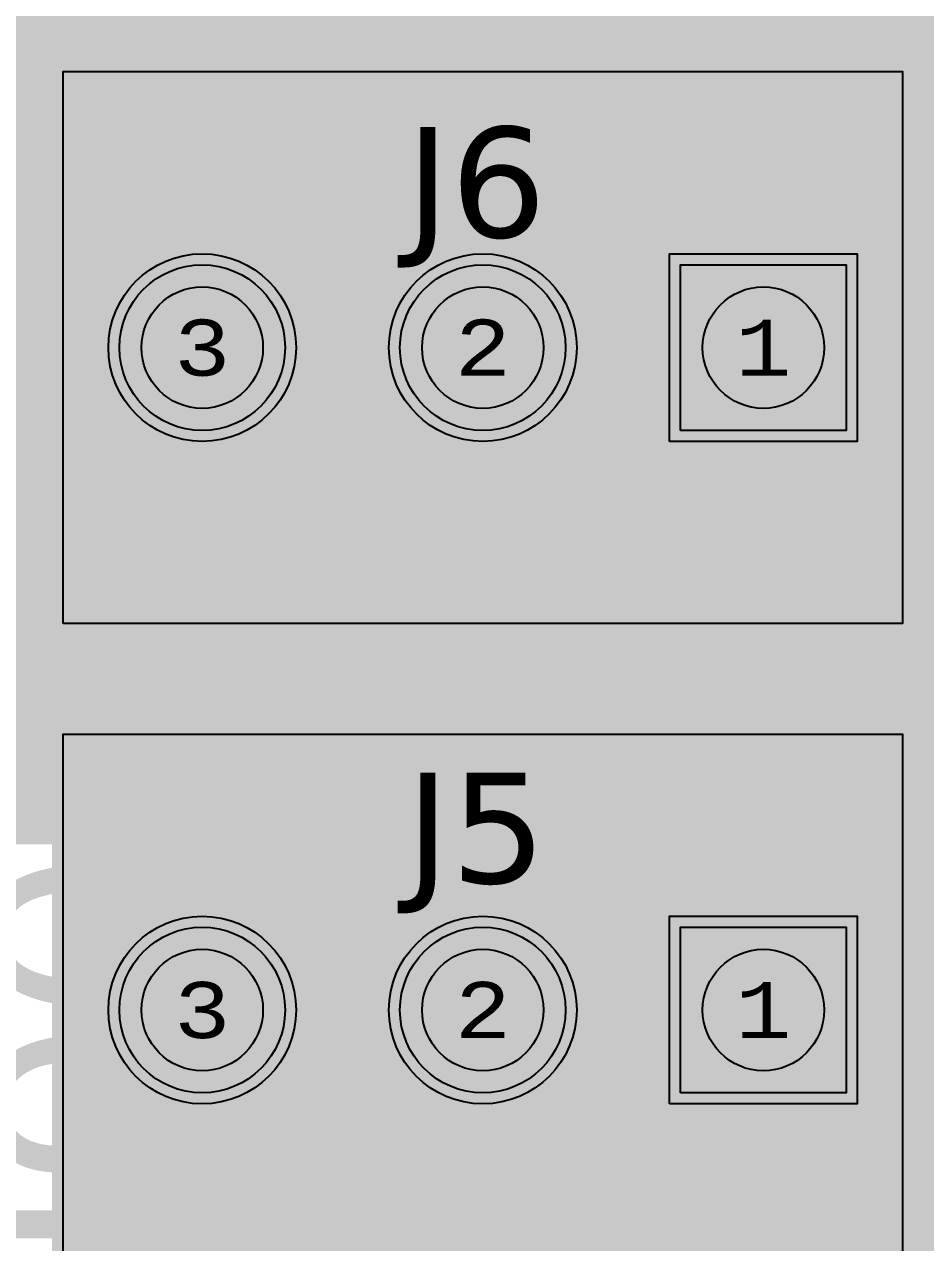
# Model space of a CAD drawing. Extents: x -28 to 199, y -61 to 255.
# Drawn here: x 34.6 to 42.76, y 131.14 to 142.18 of the extents above; entities that cross this region are included whole.
import ezdxf
from ezdxf.enums import TextEntityAlignment as Align

# ---------------------------------------------------------------- set-up
doc = ezdxf.new("R2010")
doc.units = 0
doc.header["$MEASUREMENT"] = 0
for name, color, linetype in [('ASSEMBLY_OUTLINES_TOP', 102, 'CONTINUOUS'), ('ASSEMBLY_PART_NUMBERS_BTM', 191, 'CONTINUOUS'), ('ASSEMBLY_PART_NUMBERS_TOP', 102, 'CONTINUOUS'), ('ASSEMBLY_REF_DES_TOP', 102, 'CONTINUOUS'), ('DRILL_DRAWING', 21, 'CONTINUOUS'), ('GENERATED_SILKSCREEN_TOP', 140, 'CONTINUOUS'), ('PART_HOLES_LAYER_2', 30, 'CONTINUOUS'), ('PART_HOLES_LAYER_3', 30, 'CONTINUOUS'), ('PART_HOLES_LAYER_BOTTOM', 30, 'CONTINUOUS'), ('PART_HOLES_LAYER_TOP', 30, 'CONTINUOUS'), ('PART_PADS_LAYER_2', 230, 'CONTINUOUS'), ('PART_PADS_LAYER_3', 81, 'CONTINUOUS'), ('PART_PADS_LAYER_BOTTOM', 10, 'CONTINUOUS'), ('PART_PADS_LAYER_TOP', 150, 'CONTINUOUS'), ('PIN_NUMBERS_BTM', 8, 'CONTINUOUS'), ('PIN_NUMBERS_TOP', 8, 'CONTINUOUS'), ('PLACEMENT_OUTLINES_TOP', 130, 'CONTINUOUS'), ('PLANE_DATA_LAYER_2', 230, 'CONTINUOUS'), ('PLANE_DATA_LAYER_3', 81, 'CONTINUOUS'), ('PLANE_SHAPES_LAYER_2', 230, 'CONTINUOUS'), ('PLANE_SHAPES_LAYER_3', 81, 'CONTINUOUS'), ('SILKSCREEN_OUTLINES_TOP', 150, 'CONTINUOUS'), ('SOLDERMASK_PADS_BTM', 12, 'CONTINUOUS'), ('SOLDERMASK_PADS_TOP', 180, 'CONTINUOUS'), ('TRACES_LAYER_3', 81, 'CONTINUOUS'), ('TRACES_LAYER_BOTTOM', 10, 'CONTINUOUS'), ('TRACES_LAYER_TOP', 150, 'CONTINUOUS')]:
    doc.layers.add(name, color=color, linetype=linetype)
doc.styles.add('COURIER_NEW', font='COUR.TTF')
doc.styles.add('VERDANA', font='verdana.TTF')
doc.styles.add('VERIBEST_GERBER_0', font='txt')

msp = doc.modelspace()

# ---------------------------------------------------------------- hatches: boundary and pattern name
at = {"layer": 'PART_HOLES_LAYER_2'}
h = msp.add_hatch(color=256, dxfattribs=at)
edge = h.paths.add_edge_path()
edge.add_arc((36.21, 139.25), 0.55, 0, 360)
h = msp.add_hatch(color=256, dxfattribs=at)
edge = h.paths.add_edge_path()
edge.add_arc((38.75, 139.25), 0.55, 0, 360)
h = msp.add_hatch(color=256, dxfattribs=at)
edge = h.paths.add_edge_path()
edge.add_arc((41.29, 139.25), 0.55, 0, 360)
h = msp.add_hatch(color=256, dxfattribs=at)
edge = h.paths.add_edge_path()
edge.add_arc((36.21, 133.25), 0.55, 0, 360)
h = msp.add_hatch(color=256, dxfattribs=at)
edge = h.paths.add_edge_path()
edge.add_arc((38.75, 133.25), 0.55, 0, 360)
h = msp.add_hatch(color=256, dxfattribs=at)
edge = h.paths.add_edge_path()
edge.add_arc((41.29, 133.25), 0.55, 0, 360)
at = {"layer": 'PART_HOLES_LAYER_3'}
h = msp.add_hatch(color=256, dxfattribs=at)
edge = h.paths.add_edge_path()
edge.add_arc((36.21, 139.25), 0.55, 0, 360)
h = msp.add_hatch(color=256, dxfattribs=at)
edge = h.paths.add_edge_path()
edge.add_arc((38.75, 139.25), 0.55, 0, 360)
h = msp.add_hatch(color=256, dxfattribs=at)
edge = h.paths.add_edge_path()
edge.add_arc((41.29, 139.25), 0.55, 0, 360)
h = msp.add_hatch(color=256, dxfattribs=at)
edge = h.paths.add_edge_path()
edge.add_arc((36.21, 133.25), 0.55, 0, 360)
h = msp.add_hatch(color=256, dxfattribs=at)
edge = h.paths.add_edge_path()
edge.add_arc((38.75, 133.25), 0.55, 0, 360)
h = msp.add_hatch(color=256, dxfattribs=at)
edge = h.paths.add_edge_path()
edge.add_arc((41.29, 133.25), 0.55, 0, 360)
at = {"layer": 'PART_HOLES_LAYER_BOTTOM'}
h = msp.add_hatch(color=256, dxfattribs=at)
edge = h.paths.add_edge_path()
edge.add_arc((36.21, 139.25), 0.55, 0, 360)
h = msp.add_hatch(color=256, dxfattribs=at)
edge = h.paths.add_edge_path()
edge.add_arc((38.75, 139.25), 0.55, 0, 360)
h = msp.add_hatch(color=256, dxfattribs=at)
edge = h.paths.add_edge_path()
edge.add_arc((41.29, 139.25), 0.55, 0, 360)
h = msp.add_hatch(color=256, dxfattribs=at)
edge = h.paths.add_edge_path()
edge.add_arc((36.21, 133.25), 0.55, 0, 360)
h = msp.add_hatch(color=256, dxfattribs=at)
edge = h.paths.add_edge_path()
edge.add_arc((38.75, 133.25), 0.55, 0, 360)
h = msp.add_hatch(color=256, dxfattribs=at)
edge = h.paths.add_edge_path()
edge.add_arc((41.29, 133.25), 0.55, 0, 360)
at = {"layer": 'PART_HOLES_LAYER_TOP'}
h = msp.add_hatch(color=256, dxfattribs=at)
edge = h.paths.add_edge_path()
edge.add_arc((36.21, 139.25), 0.55, 0, 360)
h = msp.add_hatch(color=256, dxfattribs=at)
edge = h.paths.add_edge_path()
edge.add_arc((38.75, 139.25), 0.55, 0, 360)
h = msp.add_hatch(color=256, dxfattribs=at)
edge = h.paths.add_edge_path()
edge.add_arc((41.29, 139.25), 0.55, 0, 360)
h = msp.add_hatch(color=256, dxfattribs=at)
edge = h.paths.add_edge_path()
edge.add_arc((36.21, 133.25), 0.55, 0, 360)
h = msp.add_hatch(color=256, dxfattribs=at)
edge = h.paths.add_edge_path()
edge.add_arc((38.75, 133.25), 0.55, 0, 360)
h = msp.add_hatch(color=256, dxfattribs=at)
edge = h.paths.add_edge_path()
edge.add_arc((41.29, 133.25), 0.55, 0, 360)
at = {"layer": 'PLANE_DATA_LAYER_2'}
for points in [[(36.21, 139.25), (36.21, 140.3262)], [(36.21, 139.25), (35.1338, 139.25)], [(36.21, 139.25), (36.21, 138.1738)], [(36.21, 139.25), (37.2862, 139.25)], [(36.21, 133.25), (35.44901, 134.01099)], [(36.21, 133.25), (36.97099, 134.01099)], [(36.21, 133.25), (35.44901, 132.48901)], [(36.21, 133.25), (36.97099, 132.48901)]]:
    msp.add_hatch(color=256, dxfattribs=at).paths.add_polyline_path(points, is_closed=False, flags=0)
at = {"layer": 'PLANE_DATA_LAYER_3'}
for points in [[(36.21, 139.25), (36.21, 140.3262)], [(36.21, 139.25), (35.1338, 139.25)], [(36.21, 139.25), (36.21, 138.1738)], [(36.21, 139.25), (37.2862, 139.25)], [(36.21, 133.25), (35.44901, 134.01099)], [(36.21, 133.25), (36.97099, 134.01099)], [(36.21, 133.25), (35.44901, 132.48901)], [(36.21, 133.25), (36.97099, 132.48901)]]:
    msp.add_hatch(color=256, dxfattribs=at).paths.add_polyline_path(points, is_closed=False, flags=0)
at = {"layer": 'PLANE_SHAPES_LAYER_2'}
h = msp.add_hatch(color=256, dxfattribs=at)
h.paths.add_polyline_path([(169.5, 129.25), (149.5, 129.25), (142.25, 122), (142.25, 90.5), (147.5, 90.5), (147.5, 80), (154, 80), (154, 69.25), (131.75, 69.25), (131.75, 73.25), (121.25, 73.25), (121.25, 81), (110.5, 81), (110.5, 125.75), (106.5, 125.75), (106.5, 128.75), (93.5, 128.75), (93.5, 120.25), (91.75, 120.25), (91.75, 121.5), (80, 121.5), (80, 118.25), (73.25, 118.25), (73.25, 124.5), (67.5, 124.5), (67.5, 128), (57.75, 128), (57.75, 120.25), (55.25, 120.25), (55.25, 121.5), (47.5, 121.5), (47.5, 119), (35, 119), (35, 134.75), (32.75, 134.75), (32.75, 159.75), (29.25, 159.75), (29.25, 175.25), (22.5, 175.25), (22.5, 195.25), (17.25, 195.25), (17.25, 198), (22.5, 198), (22.5, 216.5), (40.25, 216.5), (40.25, 235.5), (54.5, 235.5), (54.5, 254), (87.25, 254), (87.25, 236.25), (86.25, 236.25), (86.25, 228.75), (81, 228.75), (81, 218.75), (95.25, 218.75), (95.25, 194.5), (87, 194.5), (87, 172), (131.1, 172), (131.1, 208.75), (115.5, 208.75), (115.5, 213.75), (106.75, 213.75), (106.75, 218.75), (110.25, 222.25), (110.25, 226.25), (142.5, 226.25), (142.5, 221.5), (160.5, 221.5), (160.5, 240.75), (169.5, 240.75)])
h.paths.add_polyline_path([(35.5, 149.5), (41.75, 149.5), (41.75, 152), (39.25, 152), (39.25, 154), (37.75, 154), (37.75, 152), (35.5, 152)], flags=16)
h.paths.add_polyline_path([(37.5, 125.75), (37.5, 128.75), (42.75, 128.75), (42.75, 125.75)], flags=16)
h.paths.add_polyline_path([(52, 127.75), (52, 130.75), (54.25, 130.75), (54.25, 127.75)], flags=16)
h.paths.add_polyline_path([(50.75, 219.5), (50.75, 226.5), (71.75, 226.5), (71.75, 219.5)], flags=16)
h.paths.add_polyline_path([(66.5, 150.75), (66.5, 177.5), (72.25, 177.5), (72.25, 150.75)], flags=16)
h.paths.add_polyline_path([(47.25, 185.25), (73, 185.25), (73, 188.25), (70.25, 188.25), (70.25, 191), (47.25, 191)], flags=16)
h.paths.add_polyline_path([(84.5, 208), (84.5, 212.75), (85, 212.75), (85, 208)], flags=16)
h.paths.add_polyline_path([(61.5, 137.25), (87.75, 137.25), (87.75, 140.5), (84.75, 140.5), (84.75, 143), (61.5, 143)], flags=16)
h.paths.add_polyline_path([(88.75, 127), (88.75, 130), (91, 130), (91, 127)], flags=16)
h.paths.add_polyline_path([(85.5, 130.25), (85.5, 132.5), (91, 132.5), (91, 130.25)], flags=16)
h.paths.add_polyline_path([(108.75, 142.25), (135.75, 142.25), (135.75, 145.75), (132.25, 145.75), (132.25, 149), (108.75, 149)], flags=16)
h.paths.add_polyline_path([(114.25, 126.75), (140.75, 126.75), (140.75, 129.75), (137.25, 129.75), (137.25, 133), (114.25, 133)], flags=16)
h.paths.add_polyline_path([(155.25, 180.25), (166.25, 180.25), (166.25, 186.25), (152.25, 186.25), (152.25, 183), (155.25, 183)], flags=16)
at = {"layer": 'PLANE_SHAPES_LAYER_3'}
h = msp.add_hatch(color=256, dxfattribs=at)
h.paths.add_polyline_path([(169.5, 129.25), (149.5, 129.25), (142.25, 122), (142.25, 90.5), (147.5, 90.5), (147.5, 80), (154, 80), (154, 69.25), (131.75, 69.25), (131.75, 73.25), (121.25, 73.25), (121.25, 81), (110.5, 81), (110.5, 125.75), (106.5, 125.75), (106.5, 128.75), (93.5, 128.75), (93.5, 120.25), (91.75, 120.25), (91.75, 121.5), (80, 121.5), (80, 118.25), (73.25, 118.25), (73.25, 124.5), (67.5, 124.5), (67.5, 127.75), (58.25, 127.75), (58.25, 130.25), (88.75, 130.25), (88.75, 127), (91, 127), (91, 132.5), (55, 132.5), (55, 131.25), (52, 131.25), (52, 127.75), (55, 127.75), (55, 127.25), (57.75, 127.25), (57.75, 120.25), (55.25, 120.25), (55.25, 121.5), (47.5, 121.5), (47.5, 119), (35, 119), (35, 134.75), (32.75, 134.75), (32.75, 159.75), (29.25, 159.75), (29.25, 175.25), (22.5, 175.25), (22.5, 195.25), (17.25, 195.25), (17.25, 198), (22.5, 198), (22.5, 216.5), (40.25, 216.5), (40.25, 235.5), (54.5, 235.5), (54.5, 254), (87.25, 254), (87.25, 236.25), (86.25, 236.25), (86.25, 228.75), (81, 228.75), (81, 218.75), (95.25, 218.75), (95.25, 194.5), (87, 194.5), (87, 172), (131.1, 172), (131.1, 208.75), (115.5, 208.75), (115.5, 213.75), (106.75, 213.75), (106.75, 218.75), (110.25, 222.25), (110.25, 226.25), (142.5, 226.25), (142.5, 221.5), (160.5, 221.5), (160.5, 240.75), (169.5, 240.75)])
h.paths.add_polyline_path([(35.5, 149.5), (41.75, 149.5), (41.75, 152), (39.25, 152), (39.25, 154), (37.75, 154), (37.75, 152), (35.5, 152)], flags=16)
h.paths.add_polyline_path([(37.5, 125.75), (37.5, 128.75), (42.75, 128.75), (42.75, 125.75)], flags=16)
h.paths.add_polyline_path([(50.75, 219.5), (50.75, 226.5), (71.75, 226.5), (71.75, 219.5)], flags=16)
h.paths.add_polyline_path([(66.5, 150.75), (66.5, 177.5), (72.25, 177.5), (72.25, 150.75)], flags=16)
h.paths.add_polyline_path([(47.25, 185.25), (73, 185.25), (73, 188.25), (70.25, 188.25), (70.25, 191), (47.25, 191)], flags=16)
h.paths.add_polyline_path([(84.5, 208), (84.5, 212.75), (85, 212.75), (85, 208)], flags=16)
h.paths.add_polyline_path([(61.5, 137.25), (87.75, 137.25), (87.75, 140.5), (84.75, 140.5), (84.75, 143), (61.5, 143)], flags=16)
h.paths.add_polyline_path([(108.75, 142.25), (135.75, 142.25), (135.75, 145.75), (132.25, 145.75), (132.25, 149), (108.75, 149)], flags=16)
h.paths.add_polyline_path([(114.25, 126.75), (140.75, 126.75), (140.75, 129.75), (137.25, 129.75), (137.25, 133), (114.25, 133)], flags=16)
h.paths.add_polyline_path([(155.25, 180.25), (166.25, 180.25), (166.25, 186.25), (152.25, 186.25), (152.25, 183), (155.25, 183)], flags=16)

# ---------------------------------------------------------------- linework, layer by layer
at = {"layer": 'ASSEMBLY_OUTLINES_TOP', "const_width": 0.2}
for points in [[(34.95, 136.75), (34.95, 141.75), (42.55, 141.75), (42.55, 136.75)], [(34.95, 130.75), (34.95, 135.75), (42.55, 135.75), (42.55, 130.75)]]:
    msp.add_lwpolyline(points, close=True, dxfattribs=at)
at = {"layer": 'GENERATED_SILKSCREEN_TOP', "const_width": 0.15}
for points in [[(34.95, 136.75), (34.95, 141.75), (42.55, 141.75), (42.55, 136.75)], [(34.95, 130.75), (34.95, 135.75), (42.55, 135.75), (42.55, 130.75)]]:
    msp.add_lwpolyline(points, close=True, dxfattribs=at)
at = {"layer": 'PART_HOLES_LAYER_2'}
for centre in [(36.21, 139.25), (38.75, 139.25), (41.29, 139.25), (36.21, 133.25), (38.75, 133.25), (41.29, 133.25)]:
    msp.add_circle(centre, 0.55, dxfattribs=at)
at = {"layer": 'PART_HOLES_LAYER_3'}
for centre in [(36.21, 139.25), (38.75, 139.25), (41.29, 139.25), (36.21, 133.25), (38.75, 133.25), (41.29, 133.25)]:
    msp.add_circle(centre, 0.55, dxfattribs=at)
at = {"layer": 'PART_HOLES_LAYER_BOTTOM'}
for centre in [(36.21, 139.25), (38.75, 139.25), (41.29, 139.25), (36.21, 133.25), (38.75, 133.25), (41.29, 133.25)]:
    msp.add_circle(centre, 0.55, dxfattribs=at)
at = {"layer": 'PART_HOLES_LAYER_TOP'}
for centre in [(36.21, 139.25), (38.75, 139.25), (41.29, 139.25), (36.21, 133.25), (38.75, 133.25), (41.29, 133.25)]:
    msp.add_circle(centre, 0.55, dxfattribs=at)
at = {"layer": 'PART_PADS_LAYER_2'}
for points in [[(40.54, 138.5), (40.54, 140), (42.04, 140), (42.04, 138.5)], [(40.54, 132.5), (40.54, 134), (42.04, 134), (42.04, 132.5)]]:
    msp.add_lwpolyline(points, close=True, dxfattribs=at)
for centre in [(36.21, 139.25), (38.75, 139.25), (36.21, 133.25), (38.75, 133.25)]:
    msp.add_circle(centre, 0.75, dxfattribs=at)
at = {"layer": 'PART_PADS_LAYER_3'}
for points in [[(40.54, 138.5), (40.54, 140), (42.04, 140), (42.04, 138.5)], [(40.54, 132.5), (40.54, 134), (42.04, 134), (42.04, 132.5)]]:
    msp.add_lwpolyline(points, close=True, dxfattribs=at)
for centre in [(36.21, 139.25), (38.75, 139.25), (36.21, 133.25), (38.75, 133.25)]:
    msp.add_circle(centre, 0.75, dxfattribs=at)
at = {"layer": 'PART_PADS_LAYER_BOTTOM'}
for points in [[(40.54, 138.5), (40.54, 140), (42.04, 140), (42.04, 138.5)], [(40.54, 132.5), (40.54, 134), (42.04, 134), (42.04, 132.5)]]:
    msp.add_lwpolyline(points, close=True, dxfattribs=at)
for centre in [(36.21, 139.25), (38.75, 139.25), (36.21, 133.25), (38.75, 133.25)]:
    msp.add_circle(centre, 0.75, dxfattribs=at)
at = {"layer": 'PART_PADS_LAYER_TOP'}
for points in [[(40.54, 138.5), (40.54, 140), (42.04, 140), (42.04, 138.5)], [(40.54, 132.5), (40.54, 134), (42.04, 134), (42.04, 132.5)]]:
    msp.add_lwpolyline(points, close=True, dxfattribs=at)
for centre in [(36.21, 139.25), (38.75, 139.25), (36.21, 133.25), (38.75, 133.25)]:
    msp.add_circle(centre, 0.75, dxfattribs=at)
at = {"layer": 'PLACEMENT_OUTLINES_TOP'}
for points in [[(34.95, 136.75), (34.95, 141.75), (42.55, 141.75), (42.55, 136.75)], [(34.95, 130.75), (34.95, 135.75), (42.55, 135.75), (42.55, 130.75)]]:
    msp.add_lwpolyline(points, close=True, dxfattribs=at)
at = {"layer": 'PLANE_DATA_LAYER_2', "const_width": 0.5}
for points in [[(36.21, 139.25), (36.21, 140.3262)], [(36.21, 139.25), (35.1338, 139.25)], [(36.21, 139.25), (36.21, 138.1738)], [(36.21, 139.25), (37.2862, 139.25)], [(36.21, 133.25), (35.44901, 134.01099)], [(36.21, 133.25), (36.97099, 134.01099)], [(36.21, 133.25), (35.44901, 132.48901)], [(36.21, 133.25), (36.97099, 132.48901)]]:
    msp.add_lwpolyline(points, dxfattribs=at)
at = {"layer": 'PLANE_DATA_LAYER_3', "const_width": 0.5}
for points in [[(36.21, 139.25), (36.21, 140.3262)], [(36.21, 139.25), (35.1338, 139.25)], [(36.21, 139.25), (36.21, 138.1738)], [(36.21, 139.25), (37.2862, 139.25)], [(36.21, 133.25), (35.44901, 134.01099)], [(36.21, 133.25), (36.97099, 134.01099)], [(36.21, 133.25), (35.44901, 132.48901)], [(36.21, 133.25), (36.97099, 132.48901)]]:
    msp.add_lwpolyline(points, dxfattribs=at)
at = {"layer": 'SILKSCREEN_OUTLINES_TOP'}
for points in [[(34.95, 136.75), (34.95, 141.75), (42.55, 141.75), (42.55, 136.75)], [(34.95, 130.75), (34.95, 135.75), (42.55, 135.75), (42.55, 130.75)]]:
    msp.add_lwpolyline(points, close=True, dxfattribs=at)
at = {"layer": 'SOLDERMASK_PADS_BTM'}
for points in [[(40.44, 138.4), (40.44, 140.1), (42.14, 140.1), (42.14, 138.4)], [(40.44, 132.4), (40.44, 134.1), (42.14, 134.1), (42.14, 132.4)]]:
    msp.add_lwpolyline(points, close=True, dxfattribs=at)
for centre in [(36.21, 139.25), (38.75, 139.25), (36.21, 133.25), (38.75, 133.25)]:
    msp.add_circle(centre, 0.85, dxfattribs=at)
at = {"layer": 'SOLDERMASK_PADS_TOP'}
for points in [[(40.44, 138.4), (40.44, 140.1), (42.14, 140.1), (42.14, 138.4)], [(40.44, 132.4), (40.44, 134.1), (42.14, 134.1), (42.14, 132.4)]]:
    msp.add_lwpolyline(points, close=True, dxfattribs=at)
for centre in [(36.21, 139.25), (38.75, 139.25), (36.21, 133.25), (38.75, 133.25)]:
    msp.add_circle(centre, 0.85, dxfattribs=at)
at = {"layer": 'TRACES_LAYER_3', "const_width": 0.5}
for points in [[(38.75, 139.25), (39.56317, 138.43683), (39.56317, 137.87955), (42.96024, 134.48249), (42.96024, 132.08976), (50.55, 124.5)], [(50.55, 123.4), (47.46776, 123.4), (46.004, 124.86376), (46.004, 124.91587), (45.41587, 125.504), (45.36376, 125.504), (39.56317, 131.30459), (39.56317, 132.43683), (38.75, 133.25)]]:
    msp.add_lwpolyline(points, dxfattribs=at)
at = {"layer": 'TRACES_LAYER_BOTTOM', "const_width": 0.35}
for points in [[(49.48, 137.7), (49.48, 137.225), (48.37447, 136.11947), (46.43132, 136.11947), (44.18541, 138.36539), (44.18541, 140.47663), (41.34456, 143.31748), (41.34456, 144.81392), (40.71246, 145.44602), (38.04079, 145.44602), (37.615, 145.02023), (37.615, 144.02)], [(38.885, 144.02), (38.885, 141.9228), (39.86962, 140.93819), (41.95543, 140.93819), (43.04649, 139.84713), (43.04649, 138.33009), (46.50097, 134.87561), (46.50097, 134.48403), (48.21, 132.775), (48.21, 132.3)]]:
    msp.add_lwpolyline(points, dxfattribs=at)
at = {"layer": 'TRACES_LAYER_TOP', "const_width": 0.35}
for points in [[(36.65, 144), (36.65, 143.175), (38.14569, 141.67932), (42.02741, 141.67932), (42.02741, 141.67931), (42.4084, 141.67931)], [(42.4084, 141.67931), (44.60409, 143.875), (46.525, 143.875), (47.1, 143.3)], [(46, 132.2), (43.59846, 134.60154), (43.59846, 134.60154), (42.66234, 135.53767), (42.66234, 141.04439), (42.4084, 141.29832), (42.4084, 141.67931)]]:
    msp.add_lwpolyline(points, dxfattribs=at)

# ---------------------------------------------------------------- texts
at = {"layer": 'ASSEMBLY_PART_NUMBERS_BTM', "style": 'VERIBEST_GERBER_0', "text_generation_flag": 2}
for s, p in [('GRM21BR71H224KA01L', (39.79, 160.75)), ('ERJ-3EKF2700V', (39.29, 154.25)), ('ERJ-3EKF2700V', (42.29, 154.25)), ('GRM188R71H123KA01D', (36.29, 144.75))]:
    msp.add_text(s, height=2.032, rotation=90, dxfattribs=at).set_placement(p, align=Align.TOP_LEFT)
for s, p in [('ERJ-3EKF2000V', (58, 143.54)), ('ERJ-3EKF2000V', (58, 141.79)), ('ERJ-3EKF2000V', (62.25, 139.04)), ('ERJ-3EKF15R0V', (58, 138.54)), ('CD4041UBM', (50.75, 137.54)), ('ERJ-3EKF2000V', (62.25, 137.29)), ('ERJ-3EKF15R0V', (58, 135.54)), ('ERJ-3GEY0R00V', (58, 134.96)), ('ERJ-3GEY0R00V', (58, 131.96))]:
    msp.add_text(s, height=2.032, dxfattribs=at).set_placement(p, align=Align.TOP_LEFT)
at = {"layer": 'ASSEMBLY_PART_NUMBERS_TOP', "style": 'VERIBEST_GERBER_0'}
for s, p in [('GRM216R71H103KA01D', (37.79, 169)), ('CL21B106KOQNNNE', (37.29, 154.5)), ('MMZ1608A182B', (42.54, 154.25)), ('CL21B106KOQNNNE', (36.29, 144.5))]:
    msp.add_text(s, height=2.032, rotation=270, dxfattribs=at).set_placement(p, align=Align.TOP_LEFT)
for p in [(38.75, 141.79), (38.75, 135.79)]:
    msp.add_text('SPC02SVJN-RC-3POS', height=2.032, dxfattribs=at).set_placement(p, align=Align.TOP_LEFT)
at = {"layer": 'ASSEMBLY_REF_DES_TOP', "style": 'VERDANA'}
for s, p in [('J6', (38.05, 141.25)), ('J5', (38.05, 135.4))]:
    msp.add_text(s, height=1, dxfattribs=at).set_placement(p, align=Align.TOP_LEFT)
at = {"layer": 'DRILL_DRAWING', "style": 'VERIBEST_GERBER_0'}
for s, p in [('A', (40.2, 142.6)), ('E', (36.21, 139.25)), ('E', (38.75, 139.25)), ('E', (41.29, 139.25)), ('A', (43.6, 136.4)), ('E', (36.21, 133.25)), ('E', (38.75, 133.25)), ('E', (41.29, 133.25))]:
    msp.add_text(s, height=2, dxfattribs=at).set_placement(p, align=Align.MIDDLE_CENTER)
at = {"layer": 'PIN_NUMBERS_BTM', "style": 'COURIER_NEW'}
for s, p in [('3', (36.21, 139.25)), ('2', (38.75, 139.25)), ('1', (41.29, 139.25)), ('3', (36.21, 133.25)), ('2', (38.75, 133.25)), ('1', (41.29, 133.25))]:
    msp.add_text(s, height=0.508, dxfattribs=at).set_placement(p, align=Align.MIDDLE_CENTER)
at = {"layer": 'PIN_NUMBERS_TOP', "style": 'COURIER_NEW'}
for s, p in [('3', (36.21, 139.25)), ('2', (38.75, 139.25)), ('1', (41.29, 139.25)), ('3', (36.21, 133.25)), ('2', (38.75, 133.25)), ('1', (41.29, 133.25))]:
    msp.add_text(s, height=0.508, dxfattribs=at).set_placement(p, align=Align.MIDDLE_CENTER)

doc.saveas('drawing.dxf')
